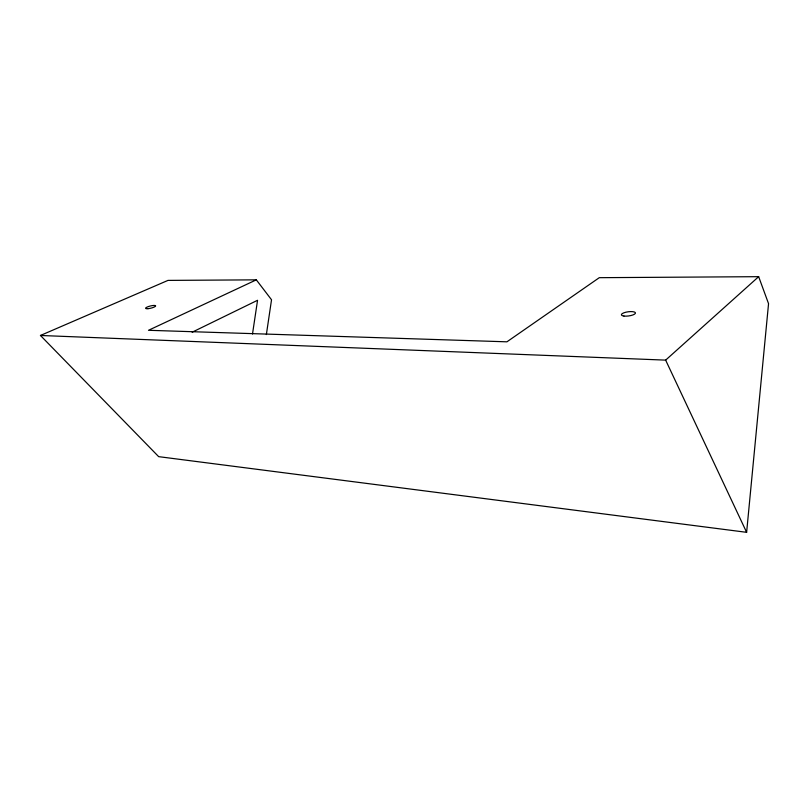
<?xml version="1.0" encoding="UTF-8"?>
<svg xmlns="http://www.w3.org/2000/svg" width="809" height="809" viewBox="0 0 809 809"><rect width="100%" height="100%" fill="white"/><g stroke="black" fill="none" stroke-linecap="round" stroke-linejoin="round"><path stroke-width="1.21" d="M256.322 279.843L167.979 280.399L40.45 335.472L158.675 456.65L746.626 532.322L768.55 303.668L758.66 276.678L599.297 277.679L506.919 341.823L148.492 330.294L256.322 279.843L271.531 299.775L266.363 334.572M252.499 334.026L257.555 300.281L192.148 332.206M40.45 335.472L665.645 360.126L758.66 276.678M665.645 360.126L746.626 532.322M147.986 308.684A5.167 1.122 -13.8 0 0 155.652 305.944A5.167 1.122 -13.8 0 0 148.259 306.611A5.167 1.122 -13.8 0 0 147.986 308.684M623.951 316.056A7.109 2.103 -7.7 0 0 635.378 313.346A7.109 2.103 -7.7 0 0 625.933 312.193A7.109 2.103 -7.7 0 0 623.951 316.056"/></g></svg>
